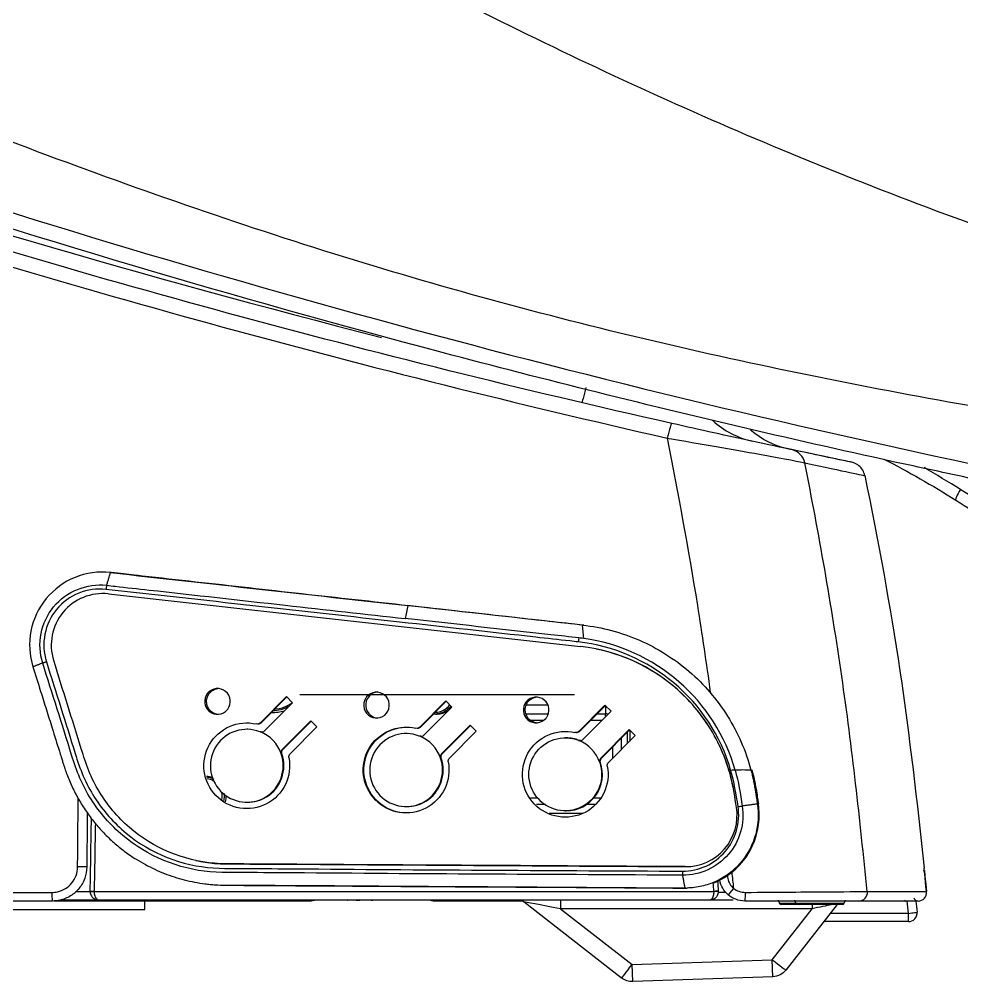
# Model space of a CAD drawing. Header units: millimetres. Extents: x 28 to 2363, y 8 to 1657.
# Drawn here: x 416.2 to 526.1, y 531.8 to 644 of the extents above; entities that cross this region are included whole.
import ezdxf

# ---------------------------------------------------------------- set-up
doc = ezdxf.new("R2010")
doc.units = ezdxf.units.MM
doc.layers.add('1LINE', color=7, linetype='CONTINUOUS')

msp = doc.modelspace()

# ---------------------------------------------------------------- linework, layer by layer
at = {"layer": '1LINE', "linetype": 'Continuous'}
for p, q in [((426.59, 576.98), (481.65, 570.85)), ((481.98, 573.37), (481.88, 573.35)), ((444.31, 561.96), (447.35, 565.01)), ((444.39, 561.96), (447.39, 564.97)), ((444.39, 561.96), (447.39, 564.97)), ((448.06, 564.3), (447.35, 565.01)), ((448.92, 565.27), (480.92, 565.27)), ((462.89, 561.46), (465.93, 564.51)), ((462.97, 561.46), (465.97, 564.47)), ((462.97, 561.46), (465.97, 564.47)), ((466.64, 563.8), (465.93, 564.51)), ((444.79, 561.03), (448.06, 564.3)), ((466.64, 563.8), (463.37, 560.53)), ((475.33, 564.05), (477.81, 564.05)), ((481.44, 560.96), (484.48, 564.01)), ((484.53, 563.96), (481.53, 560.96)), ((481.92, 560.03), (485.19, 563.3)), ((484.48, 564.01), (485.19, 563.3)), ((450.18, 562.18), (446.86, 558.85)), ((446.94, 558.85), (450.22, 562.14)), ((446.94, 558.85), (450.22, 562.14)), ((450.18, 562.18), (450.88, 561.47)), ((464.51, 562.99), (464.73, 562.98)), ((475.27, 563.01), (477.87, 563.01)), ((477.32, 562.24), (475.81, 562.24)), ((484.13, 562.24), (482.82, 562.24)), ((483.59, 563.01), (484.55, 563.01)), ((442.8, 561.21), (442.72, 561.21)), ((444.31, 561.96), (444.39, 561.96)), ((444.39, 561.96), (444.39, 561.96)), ((447.77, 558.35), (450.88, 561.47)), ((462.89, 561.46), (462.97, 561.46)), ((462.97, 561.46), (462.97, 561.46)), ((468.76, 561.68), (465.44, 558.35)), ((465.52, 558.35), (468.8, 561.64)), ((465.52, 558.35), (468.8, 561.64)), ((468.76, 561.68), (469.46, 560.97)), ((487.31, 561.18), (483.99, 557.85)), ((484.08, 557.85), (487.36, 561.14)), ((487.31, 561.18), (488.02, 560.47)), ((487.38, 561.12), (487.37, 559.83)), ((461.38, 560.71), (461.3, 560.71)), ((466.34, 557.85), (469.46, 560.97)), ((479.95, 560.21), (479.86, 560.21)), ((481.44, 560.96), (481.53, 560.96)), ((488.02, 560.47), (484.9, 557.35)), ((486.36, 560.13), (486.36, 558.81)), ((487.09, 560.87), (487.09, 559.55)), ((446.86, 558.85), (446.94, 558.85)), ((446.94, 558.85), (446.94, 558.85)), ((485.35, 559.12), (485.35, 557.8)), ((465.44, 558.35), (465.52, 558.35)), ((465.52, 558.35), (465.52, 558.35)), ((483.99, 557.85), (484.08, 557.85)), ((501.51, 556.45), (501.63, 556.46)), ((475.8, 553.2), (476.66, 553.2)), ((483.19, 553.2), (483.95, 553.2)), ((442.72, 552.7), (442.8, 552.7)), ((461.3, 552.2), (461.38, 552.2)), ((477.57, 552.43), (476.49, 552.43)), ((483.37, 552.43), (482.33, 552.43)), ((499.82, 552.1), (499.82, 552.1)), ((502.32, 552.04), (502.44, 552.04)), ((481.91, 551.4), (477.99, 551.4)), ((479.86, 551.7), (479.95, 551.7)), ((493.85, 545.19), (493.85, 545.19)), ((493.8, 542.69), (493.88, 542.67)), ((420.22, 541.2), (446.34, 541.2)), ((430.81, 540.2), (430.81, 541.2)), ((449.31, 541.2), (446.34, 541.2)), ((456.84, 541.28), (456.84, 541.26)), ((486.42, 532.21), (475.08, 541.07)), ((402.66, 540.2), (430.81, 540.2)), ((508.65, 540.29), (479.31, 540.29)), ((479.31, 540.29), (487.65, 533.77)), ((504, 534.34), (508.65, 540.29)), ((511.55, 540.78), (505.57, 533.13)), ((487.65, 533.77), (504, 534.34)), ((504.06, 532.36), (504, 534.34)), ((487.72, 531.79), (487.65, 533.77)), ((504.06, 532.36), (487.72, 531.79)), ((502.13, 532.29), (502.12, 532.29))]:
    msp.add_line(p, q, dxfattribs=at)
at = {"layer": '1LINE', "linetype": 'Continuous', "extrusion": (0, 0, -1)}
for centre, radius, start, end in [((-758.41, 1779.28), 1212, 281.67107, 282.02617), ((-474.47, 540.28), 1, 89.9996, 128), ((-504, 534.36), 2, 218, 268.005), ((-487.65, 533.79), 2, 268.005, 308)]:
    msp.add_arc(centre, radius, start, end, dxfattribs=at)
at = {"layer": '1LINE', "linetype": 'Continuous'}
msp.add_arc((507.13, 541.03), 0.25, 201.8015, 270.0004, dxfattribs=at)
for centre, major_axis, ratio, start_param, end_param in [((758.41, 1779.1), (0, 1210), 1, 2.820957, 2.89105), ((491.83, 594.91), (-0.44, -1.95), 0.064556, 3.141593, 4.601267), ((505.84, 591.84), (-0.42, -1.96), 0.996949, 1.984307, 3.141593), ((526.2, 589.19), (-0.8, -1.27), 0.145348, 4.823666, 6.295632), ((425.92, 571.02), (-5.97, 0.63), 0.999572, 4.706849, 6.692186), ((464.69, 565.27), (0, -2.08), 0.998109, 0, 0.95043), ((464.92, 565.27), (0, -2.3), 0.998109, 0, 0.577464), ((484.66, 564.05), (0, 2), 0.061466, 1.609704, 2.111895), ((464.92, 565.27), (0, -2.3), 0.998109, 6.197969, 6.283185), ((484.48, 562.24), (0, -1.5), 0.061466, 1.861518, 2.111895), ((484.55, 562.22), (0, 0.793), 0.998109, 5.901826, 6.283185), ((442.72, 556.95), (0, 4.25), 0.998109, 5.913051, 11.327131), ((461.3, 556.45), (0, 4.25), 0.998109, 5.913058, 11.327126), ((442.72, 556.95), (0, 4.25), 0.998109, 5.043946, 5.90097), ((461.3, 556.45), (0, 4.25), 0.998109, 5.043941, 5.900874), ((479.95, 555.95), (0, -4.25), 0.998109, 2.77141, 3.141606), ((479.86, 555.95), (0, 4.25), 0.998109, 5.044021, 5.902135), ((479.95, 555.95), (0, -4.25), 0.998109, 6.283113, 8.185614), ((438.03, 553.39), (0, -2.3), 0.998109, 2.842651, 3.153079), ((437.79, 553.39), (0, -2.08), 0.998109, 2.596722, 2.987163), ((437.79, 553.39), (0, -2.08), 0.998109, 1.372876, 1.795322), ((438.03, 553.39), (0, -2.3), 0.998109, 1.290213, 1.595929), ((493.89, 551.19), (-5.97, 0.63), 0.999572, 1.669983, 3.400264), ((493.89, 551.19), (-5.97, 0.63), 0.999572, 1.669983, 3.400264), ((423.06, 545.16), (1, -0.009), 0.000133, 0, 1.643101), ((420.06, 542.18), (0, -1), 0.073708, 4.711626, 6.283185), ((424.96, 542.29), (-0.5, 0.009), 0.000483, 0, 1.499441), ((424.96, 542.28), (0.5, 0), 0.00071, 1.642137, 3.141593), ((497.19, 542.31), (-0.499, -0.026), 0.002616, 3.141593, 4.747889), ((497.19, 542.28), (-0.5, 0), 0.000781, 3.141593, 4.747977), ((499.51, 542.66), (-0.647, -0.763), 0.026759, 4.734091, 6.283185), ((500.81, 542.18), (0, -1), 0.053326, 0, 1.580944), ((514.09, 542.18), (0, -1), 0.997223, 0, 1.677548), ((520.99, 542.18), (0, -1), 0.999997, 0, 1.677201), ((450.21, 541.68), (0, 0.5), 0.058885, 3.141593, 3.783616), ((479.34, 540.28), (-4.26, 0.79), 0.000598, 4.720217, 6.284334), ((479.31, 540.28), (0, -1), 0.000306, 3.14262, 4.703673), ((505.06, 541.03), (0, 0.25), 1, 2.020669, 3.142169), ((505.06, 541.03), (0, 0.25), 1, 2.020544, 3.142117), ((506.81, 541.03), (0, 0.25), 0.311229, 1.951305, 3.141595), ((507.13, 541.03), (-0.232, -0.093), 0.317311, 0, 1.341254), ((507.13, 541.03), (0, 0.25), 0.103939, 1.951304, 3.141593), ((508.65, 540.28), (0, -1), 0.000306, 4.182528, 4.703673), ((512.16, 541.03), (0, 0.25), 1, 3.141237, 4.24522), ((512.16, 541.03), (0, 0.25), 1, 3.141112, 4.253176), ((519.53, 541.68), (0, 0.5), 0.999996, 2.758015, 3.141593), ((520.99, 542.18), (0, -1), 0.639245, 5.398127, 6.283185), ((508.63, 540.28), (3.02, 0.62), 0.001407, 0.730441, 1.56354), ((519.88, 539.78), (0.994, 0.106), 0.034889, 4.710436, 6.294974), ((519.88, 539.78), (0, -1), 0.99993, 0, 1.677044), ((519.88, 539.78), (0, -1), 0.001745, 0.001756, 1.53589), ((504, 534.36), (1.58, -1.23), 0.00668, 4.717996, 6.283188), ((487.65, 533.79), (-1.23, -1.58), 0.005607, 0, 1.564117)]:
    msp.add_ellipse(centre, major_axis=major_axis, ratio=ratio, start_param=start_param, end_param=end_param, dxfattribs=at)
at = {"layer": '1LINE'}
for points, knots in [([(872.13, 585.43), (866.13, 585.69), (852.35, 586.32), (830.81, 587.37), (807.49, 588.85), (784.25, 591.59), (761.08, 594.98), (733.55, 599.58), (701.61, 605.02), (665.17, 610.94), (629.33, 618.64), (594.08, 627.57), (559.47, 637.78), (525.24, 649.31), (491.46, 662.13), (458.16, 676.21), (426.32, 691.07), (405.78, 701.59), (396.05, 706.78)], [0, 0, 0, 0, 0.036385, 0.083486, 0.130631, 0.177839, 0.225103, 0.272413, 0.346831, 0.421327, 0.495924, 0.568671, 0.641492, 0.714374, 0.787302, 0.860262, 0.933234, 1, 1, 1, 1]), ([(396.64, 688.02), (398.57, 686.76), (402.92, 683.9), (412.24, 677.89), (429.64, 666.98), (455.23, 652.2), (487.31, 636.14), (520.83, 622.04), (555.97, 610.18), (592.27, 600.64), (623.39, 595.01), (648.28, 592.09), (666.87, 590.47), (685.4, 589.4), (703.8, 588.87), (721.88, 588.13), (745.69, 587.07), (774.08, 585.82), (800.34, 585.22), (817.02, 585.23), (826.13, 585.38), (834.97, 585.52), (845.13, 585.6), (855.34, 585.61), (862.09, 585.57), (866.47, 585.52), (869.53, 585.47), (871.26, 585.44), (872.09, 585.42), (872.17, 585.42)], [0, 0, 0, 0, 0.013025, 0.029337, 0.06247, 0.128322, 0.192927, 0.257386, 0.322453, 0.388052, 0.45328, 0.485694, 0.518103, 0.550662, 0.58345, 0.616382, 0.648722, 0.715281, 0.77949, 0.812124, 0.828431, 0.844811, 0.877609, 0.91008, 0.942717, 0.959253, 0.975707, 0.99761, 1, 1, 1, 1]), ([(874.46, 585.37), (864.56, 585.81), (854.65, 586.28), (834.85, 587.29), (824.94, 587.74), (795.33, 590.09), (775.73, 592.86), (736.6, 599.17), (717.1, 602.72), (677.93, 609), (658.48, 612.63), (600.66, 625.51), (562.75, 636.52), (515.6, 653.46), (505.75, 657.18), (495.96, 661.07)], [0, 0, 0, 0, 0.076563, 0.076563, 0.153125, 0.153125, 0.30625, 0.30625, 0.459375, 0.459375, 0.6125, 0.6125, 0.91875, 0.91875, 1, 1, 1, 1]), ([(876.37, 583.58), (876.3, 583.51), (876.16, 583.36), (875.04, 583.17), (873.09, 582.97), (869.68, 582.74), (864.03, 582.45), (855.32, 582.08), (845.28, 581.66), (835.36, 581.23), (825.57, 580.73), (808.53, 580.11), (787.54, 579.98), (765.95, 580.24), (748.67, 580.58), (731.52, 580.97), (716.96, 581.28), (705.75, 581.47), (696.95, 581.56), (687.8, 581.69), (669.47, 582.22), (650.66, 583.39), (632.09, 585.28), (619.66, 586.53), (604.04, 588.16), (585.28, 590.3), (565.88, 592.8), (547.19, 595.53), (522.29, 599.6), (491.81, 605.62), (461.05, 613.87), (436.63, 621.85), (418.24, 628.49), (403.03, 634.35), (391.58, 638.98), (386.24, 641.22), (383.86, 642.22)], [0, 0, 0, 0, 0.018946, 0.036614, 0.053001, 0.078065, 0.106249, 0.136388, 0.176904, 0.194704, 0.212376, 0.247738, 0.30991, 0.340983, 0.371843, 0.405858, 0.433404, 0.448643, 0.464291, 0.478876, 0.49559, 0.55773, 0.57326, 0.588809, 0.62002, 0.651428, 0.682817, 0.717371, 0.745505, 0.808517, 0.872207, 0.904588, 0.937476, 0.970643, 0.986922, 1, 1, 1, 1]), ([(394.02, 628.27), (417.19, 620.61), (440.65, 613.59), (488.19, 600.86), (512.23, 595.18), (548.54, 587.75), (560.67, 585.44), (585, 581.22), (597.19, 579.31), (621.62, 575.86), (633.86, 574.3), (658.39, 571.56), (670.62, 570.38), (706.94, 567.4), (730.65, 566.19), (764.06, 565.36), (774.87, 565.24), (795.76, 565.27), (805.67, 565.42), (819.64, 565.79), (824.15, 565.93), (832.87, 566.26), (837.08, 566.44), (849.05, 567.01), (855.92, 567.42), (866.87, 568.13), (871.03, 568.43), (876.54, 568.85), (877.93, 568.96), (877.92, 568.96)], [0, 0, 0, 0, 0.125, 0.125, 0.25, 0.25, 0.3125, 0.3125, 0.375, 0.375, 0.4375, 0.4375, 0.5, 0.5, 0.625, 0.625, 0.6875, 0.6875, 0.75, 0.75, 0.78125, 0.78125, 0.8125, 0.8125, 0.875, 0.875, 0.9375, 0.9375, 1, 1, 1, 1])]:
    msp.add_open_spline(points, degree=3, knots=knots, dxfattribs=at)
at = {"layer": '1LINE', "linetype": 'Continuous'}
for points, knots in [([(538.92, 588.02), (537.37, 588.34), (535.83, 588.65), (532.74, 589.28), (531.2, 589.6), (526.57, 590.57), (523.49, 591.23), (514.26, 593.23), (508.13, 594.61), (489.77, 598.89), (477.6, 601.92), (441.28, 611.54), (417.34, 618.66), (393.67, 626.45)], [0, 0, 0, 0, 0.03125, 0.03125, 0.0625, 0.0625, 0.125, 0.125, 0.25, 0.25, 0.5, 0.5, 1, 1, 1, 1]), ([(482.24, 601.04), (482.14, 600.61), (482.02, 600.12), (481.84, 599.44), (481.79, 599.27), (481.79, 599.27)], [0, 0, 0, 0, 0.5, 0.5, 1, 1, 1, 1]), ([(497, 597.24), (497.02, 597.23), (497.03, 597.21), (498.35, 596), (499.97, 595.15), (501.7, 594.78)], [0, 0, 0, 0, 0.012041, 0.012041, 1, 1, 1, 1]), ([(506.26, 593.8), (505.99, 593.86), (504.24, 594.23), (498.95, 595.37), (495.6, 596.11), (492.27, 596.86)], [0, 0, 0, 0, 0.5, 0.5, 1, 1, 1, 1]), ([(491.75, 595.15), (492.98, 588.68), (494.22, 582.19), (495.8, 572.28), (496.3, 568.9), (496.77, 565.51)], [0, 0, 0, 0, 0.660129, 0.660129, 1, 1, 1, 1]), ([(491.75, 595.15), (495.61, 594.48), (499.47, 593.81), (505.51, 592.73), (507.48, 592.35), (507.79, 592.25)], [0, 0, 0, 0, 0.5, 0.5, 1, 1, 1, 1]), ([(515.08, 542.29), (514.63, 546.48), (514.2, 550.68), (513.24, 559.05), (512.7, 563.23), (510.89, 575.74), (509.43, 584.03), (507.79, 592.25)], [0, 0, 0, 0, 0.25, 0.25, 0.5, 0.5, 1, 1, 1, 1]), ([(514.79, 590.78), (514.74, 591), (514.66, 591.22), (514.43, 591.6), (514.28, 591.77), (513.93, 592.06), (513.73, 592.18), (513.43, 592.29), (513.33, 592.32), (513.23, 592.34)], [0, 0, 0, 0, 0.290266, 0.290266, 0.580532, 0.580532, 0.870799, 0.870799, 1, 1, 1, 1]), ([(514.79, 590.78), (516.35, 583.23), (517.73, 575.63), (520.02, 560.37), (520.88, 552.7), (521.7, 545.03)], [0, 0, 0, 0, 0.5, 0.5, 1, 1, 1, 1]), ([(514.79, 590.78), (516.35, 583.23), (517.73, 575.63), (520.02, 560.37), (520.88, 552.7), (521.7, 545.03)], [0, 0, 0, 0, 0.5, 0.5, 1, 1, 1, 1]), ([(426.83, 579.47), (425.42, 579.63), (423.99, 579.43), (421.4, 578.38), (420.23, 577.52), (418.43, 575.34), (417.81, 574.03), (417.28, 571.28), (417.35, 569.84), (417.78, 568.48)], [0, 0, 0, 0, 0.25, 0.25, 0.5, 0.5, 0.75, 0.75, 1, 1, 1, 1]), ([(426.83, 579.47), (426.84, 579.48), (426.87, 579.49), (426.9, 579.49), (426.93, 579.5)], [0, 0, 0, 0, 0.250117, 1, 1, 1, 1]), ([(426.93, 579.5), (427.16, 579.48), (427.39, 579.45), (427.86, 579.4), (428.09, 579.37), (428.75, 579.3), (429.17, 579.25), (429.6, 579.2)], [0, 0, 0, 0, 0.260148, 0.260148, 0.5203, 0.5203, 1, 1, 1, 1]), ([(429.6, 579.2), (429.91, 579.17), (430.22, 579.13), (434.66, 578.64), (438.8, 578.18), (447.08, 577.25), (451.22, 576.79), (457.43, 576.1), (459.5, 575.87), (461.57, 575.64)], [0, 0, 0, 0, 0.028845, 0.028845, 0.417307, 0.417307, 0.80577, 0.80577, 1, 1, 1, 1]), ([(418.92, 568.93), (418.21, 571.13), (418.71, 573.68), (421.68, 577.28), (424.09, 578.26), (426.38, 577.99)], [0, 0, 0, 0, 0.5, 0.5, 1, 1, 1, 1]), ([(426.38, 577.99), (426.38, 577.98), (426.37, 577.97), (426.36, 577.93), (426.36, 577.9), (426.34, 577.82), (426.34, 577.77), (426.32, 577.67), (426.31, 577.62), (426.31, 577.55), (426.3, 577.53), (426.3, 577.51)], [0, 0, 0, 0, 0.118926, 0.118926, 0.386325, 0.386325, 0.653725, 0.653725, 0.921126, 0.921126, 1, 1, 1, 1]), ([(426.38, 577.99), (426.71, 577.95), (427.04, 577.91), (428.69, 577.73), (430.01, 577.58), (436.63, 576.85), (441.92, 576.26), (451.87, 575.15), (456.54, 574.63), (461.2, 574.11)], [0, 0, 0, 0, 0.028487, 0.028487, 0.142435, 0.142435, 0.598226, 0.598226, 1, 1, 1, 1]), ([(426.3, 577.51), (424.14, 577.77), (421.93, 576.86), (419.16, 573.51), (418.68, 571.15), (419.35, 569.08)], [0, 0, 0, 0, 0.5, 0.5, 1, 1, 1, 1]), ([(481.37, 571.38), (481.04, 571.42), (480.71, 571.46), (479.06, 571.64), (477.73, 571.79), (471.12, 572.53), (465.83, 573.11), (449.13, 574.97), (437.71, 576.24), (426.3, 577.51)], [0, 0, 0, 0, 0.018013, 0.018013, 0.090066, 0.090066, 0.378275, 0.378275, 1, 1, 1, 1]), ([(481.88, 573.35), (475.08, 574.1), (468.29, 574.86), (461.49, 575.62), (461.49, 575.62), (461.49, 575.62)], [0, 0, 0, 0, 0.999986, 0.999986, 1, 1, 1, 1]), ([(461.57, 575.64), (463.65, 575.41), (465.72, 575.18), (469.86, 574.72), (471.93, 574.49), (476.66, 573.96), (479.32, 573.67), (481.98, 573.37)], [0, 0, 0, 0, 0.304632, 0.304632, 0.609264, 0.609264, 1, 1, 1, 1]), ([(481.88, 573.35), (484.14, 573.1), (486.41, 572.49), (490.61, 570.67), (492.57, 569.43), (495.18, 567.19), (495.99, 566.38), (497.47, 564.65), (498.16, 563.72), (499.38, 561.76), (499.92, 560.75), (500.83, 558.66), (501.21, 557.57), (501.51, 556.45)], [0, 0, 0, 0, 0.25, 0.25, 0.5, 0.5, 0.625, 0.625, 0.75, 0.75, 0.875, 0.875, 1, 1, 1, 1]), ([(481.45, 571.86), (481.44, 571.84), (481.43, 571.81), (481.42, 571.74), (481.41, 571.69), (481.4, 571.6), (481.39, 571.55), (481.38, 571.46), (481.38, 571.42), (481.37, 571.38)], [0, 0, 0, 0, 0.293377, 0.293377, 0.560343, 0.560343, 0.827309, 0.827309, 1, 1, 1, 1]), ([(499.14, 556.45), (498, 560.42), (495.67, 563.97), (489.35, 569.25), (485.48, 570.93), (481.37, 571.38)], [0, 0, 0, 0, 0.5, 0.5, 1, 1, 1, 1]), ([(499.66, 556.45), (498.55, 560.39), (496.25, 564.03), (489.96, 569.47), (486.08, 571.23), (482.01, 571.79)], [0, 0, 0, 0, 0.5, 0.5, 1, 1, 1, 1]), ([(499.82, 552.1), (499.64, 553.27), (499.47, 554.44), (498.89, 556.71), (498.51, 557.82), (497.05, 561.07), (495.73, 563.02), (490.82, 568.14), (486.38, 570.33), (481.65, 570.85)], [0, 0, 0, 0, 0.125, 0.125, 0.25, 0.25, 0.5, 0.5, 1, 1, 1, 1]), ([(499.82, 552.1), (499.64, 553.26), (499.47, 554.43), (498.9, 556.69), (498.51, 557.8), (497.06, 561.04), (495.71, 563.05), (491.24, 567.69), (487.48, 569.74), (483.47, 570.56)], [0, 0, 0, 0, 0.13375, 0.13375, 0.267499, 0.267499, 0.534999, 0.534999, 1, 1, 1, 1]), ([(418.92, 568.93), (418.92, 568.93), (418.93, 568.94), (418.96, 568.95), (418.99, 568.96), (419.06, 568.98), (419.1, 569), (419.19, 569.03), (419.25, 569.04), (419.31, 569.07), (419.33, 569.07), (419.35, 569.08)], [0, 0, 0, 0, 0.113613, 0.113613, 0.382289, 0.382289, 0.650966, 0.650966, 0.919644, 0.919644, 1, 1, 1, 1]), ([(493.55, 544.19), (478.86, 544.28), (464.16, 544.32), (447.63, 544.48), (445.8, 544.47), (442.12, 544.52), (440.28, 544.44), (434.79, 544.89), (431.12, 546.41), (426.82, 550.04), (425.57, 551.47), (423.56, 554.61), (422.83, 556.38), (421.2, 561.78), (420.04, 565.35), (418.92, 568.93)], [0, 0, 0, 0, 0.5, 0.5, 0.5625, 0.5625, 0.625, 0.625, 0.75, 0.75, 0.8125, 0.8125, 0.875, 0.875, 1, 1, 1, 1]), ([(419.35, 569.08), (420.46, 565.51), (421.62, 561.96), (423.24, 556.59), (423.96, 554.83), (425.96, 551.71), (427.21, 550.29), (431.51, 546.72), (435.17, 545.29), (440.63, 544.92), (442.46, 544.99), (446.11, 544.95), (447.93, 544.95), (464.35, 544.8), (478.94, 544.75), (493.53, 544.66)], [0, 0, 0, 0, 0.125, 0.125, 0.1875, 0.1875, 0.25, 0.25, 0.375, 0.375, 0.4375, 0.4375, 0.5, 0.5, 1, 1, 1, 1]), ([(493.85, 545.19), (479.21, 545.28), (462.74, 545.38), (445.35, 545.48), (442.61, 545.5), (440.78, 545.51), (439.86, 545.5), (435.33, 545.89), (431.8, 547.35), (427.64, 550.96), (426.46, 552.36), (425.04, 554.73), (424.63, 555.54), (423.95, 557.2), (423.69, 558.07), (422.35, 562.36), (421.27, 565.79), (420.2, 569.23)], [0, 0, 0, 0, 0.5, 0.5625, 0.59375, 0.59375, 0.625, 0.625, 0.75, 0.75, 0.8125, 0.8125, 0.84375, 0.84375, 0.875, 0.875, 1, 1, 1, 1]), ([(417.78, 568.48), (418.08, 567.53), (418.6, 565.86), (419.35, 563.48), (420.08, 561.15), (420.65, 559.32), (421.05, 558.05), (421.19, 557.61), (421.29, 557.27), (421.39, 556.97), (421.53, 556.53), (421.83, 555.69), (422.34, 554.47), (422.96, 553.27), (423.52, 552.34), (424.13, 551.42), (424.94, 550.33), (426.02, 549.11), (427.2, 547.98), (428.46, 546.95), (430.04, 545.88), (431.96, 544.84), (434.25, 543.94), (436.22, 543.44), (437.64, 543.21), (438.44, 543.12), (439.25, 543.05), (440.25, 543.02), (441.46, 543.02), (442.67, 543.01), (443.68, 543), (444.48, 543), (445.28, 542.99), (446.29, 542.99), (447.5, 542.98), (448.78, 542.97), (450.12, 542.96), (452, 542.95), (454.34, 542.94), (457.16, 542.92), (462.8, 542.88), (475.01, 542.81), (486.29, 542.74), (493.8, 542.69)], [0, 0, 0, 0, 0.033012, 0.057771, 0.082531, 0.113479, 0.12122, 0.126382, 0.128962, 0.132836, 0.13671, 0.144421, 0.162323, 0.180227, 0.189212, 0.198241, 0.216336, 0.234264, 0.252129, 0.270051, 0.288145, 0.315142, 0.342053, 0.369165, 0.382606, 0.389294, 0.395968, 0.409293, 0.422621, 0.435949, 0.449275, 0.455938, 0.462601, 0.475925, 0.489249, 0.502573, 0.518118, 0.533663, 0.564752, 0.595841, 0.62693, 0.751287, 1, 1, 1, 1]), ([(440.55, 563.63), (440.52, 563.59), (440.49, 563.54), (440.21, 563.2), (439.83, 563), (439.06, 562.92), (438.65, 563.04), (438.04, 563.54), (437.85, 563.91), (437.77, 564.69), (437.89, 565.1), (438.39, 565.71), (438.76, 565.91), (439.54, 565.98), (439.94, 565.86), (440.55, 565.37), (440.74, 564.99), (440.82, 564.26), (440.73, 563.92), (440.55, 563.63)], [0, 0, 0, 0, 0.01741, 0.01741, 0.14241, 0.14241, 0.26741, 0.26741, 0.39241, 0.39241, 0.51741, 0.51741, 0.64241, 0.64241, 0.76741, 0.76741, 0.89241, 0.89241, 1, 1, 1, 1]), ([(439.34, 562.93), (439.34, 562.93), (439.34, 562.93), (439.33, 562.93), (439.32, 562.94), (439.14, 562.96), (438.98, 563.02), (438.68, 563.18), (438.54, 563.29), (438.31, 563.55), (438.21, 563.7), (438.08, 564.02), (438.04, 564.19), (438.02, 564.53), (438.04, 564.71), (438.13, 565.04), (438.21, 565.2), (438.41, 565.48), (438.53, 565.61), (438.82, 565.81), (438.99, 565.89), (439.23, 565.95), (439.29, 565.97), (439.35, 565.97)], [0, 0, 0, 0, 0.001162, 0.001162, 0.006848, 0.006848, 0.123136, 0.123136, 0.242286, 0.242286, 0.360437, 0.360437, 0.477586, 0.477586, 0.597699, 0.597699, 0.713543, 0.713543, 0.8334, 0.8334, 0.958161, 0.958161, 1, 1, 1, 1]), ([(456.51, 564.7), (456.56, 564.8), (456.62, 564.89), (456.94, 565.28), (457.31, 565.48), (458.09, 565.56), (458.49, 565.43), (459.1, 564.94), (459.29, 564.57), (459.37, 563.78), (459.25, 563.38), (458.76, 562.77), (458.38, 562.57), (457.6, 562.49), (457.2, 562.62), (456.59, 563.11), (456.39, 563.49), (456.33, 564.16), (456.38, 564.45), (456.51, 564.7)], [0, 0, 0, 0, 0.034718, 0.034718, 0.159718, 0.159718, 0.284718, 0.284718, 0.409718, 0.409718, 0.534718, 0.534718, 0.659718, 0.659718, 0.784718, 0.784718, 0.909718, 0.909718, 1, 1, 1, 1]), ([(457.43, 565.4), (457.24, 565.3), (457.07, 565.17), (456.68, 564.69), (456.55, 564.27), (456.63, 563.47), (456.83, 563.09), (457.37, 562.66), (457.63, 562.54), (457.91, 562.5)], [0, 0, 0, 0, 0.16441, 0.16441, 0.474571, 0.474571, 0.784733, 0.784733, 1, 1, 1, 1]), ([(477.71, 562.63), (477.68, 562.59), (477.65, 562.54), (477.37, 562.2), (476.99, 562), (476.22, 561.92), (475.81, 562.04), (475.2, 562.54), (475.01, 562.91), (474.93, 563.69), (475.05, 564.1), (475.55, 564.71), (475.92, 564.91), (476.7, 564.98), (477.1, 564.86), (477.71, 564.37), (477.9, 563.99), (477.98, 563.26), (477.89, 562.92), (477.71, 562.63)], [0, 0, 0, 0, 0.01741, 0.01741, 0.14241, 0.14241, 0.26741, 0.26741, 0.39241, 0.39241, 0.51741, 0.51741, 0.64241, 0.64241, 0.76741, 0.76741, 0.89241, 0.89241, 1, 1, 1, 1]), ([(476.5, 561.93), (476.49, 561.93), (476.47, 561.94), (476.29, 561.97), (476.13, 562.03), (475.83, 562.19), (475.69, 562.3), (475.46, 562.56), (475.37, 562.71), (475.24, 563.03), (475.2, 563.2), (475.18, 563.54), (475.2, 563.72), (475.3, 564.05), (475.37, 564.21), (475.57, 564.49), (475.7, 564.61), (475.9, 564.75), (475.97, 564.79), (476.03, 564.82)], [0, 0, 0, 0, 0.010763, 0.010763, 0.142027, 0.142027, 0.276688, 0.276688, 0.409952, 0.409952, 0.542415, 0.542415, 0.678024, 0.678024, 0.808855, 0.808855, 0.944267, 0.944267, 1, 1, 1, 1]), ([(476.03, 564.82), (476.12, 564.87), (476.21, 564.9), (476.37, 564.95), (476.44, 564.96), (476.51, 564.97)], [0, 0, 0, 0, 0.575002, 0.575002, 1, 1, 1, 1]), ([(446, 563.56), (446.05, 563.57), (446.11, 563.57), (446.61, 563.64), (447.06, 563.77), (447.66, 564.08), (447.84, 564.19), (448.02, 564.32)], [0, 0, 0, 0, 0.07443, 0.07443, 0.698049, 0.698049, 1, 1, 1, 1]), ([(466.54, 563.91), (466.46, 563.81), (466.38, 563.72), (466.1, 563.45), (465.89, 563.3), (465.42, 563.09), (465.17, 563.02), (464.78, 562.98), (464.65, 562.98), (464.51, 562.99)], [0, 0, 0, 0, 0.162975, 0.162975, 0.494037, 0.494037, 0.825099, 0.825099, 1, 1, 1, 1]), ([(447.63, 557.9), (447.83, 556.85), (447.69, 555.74), (446.75, 553.81), (445.97, 553.01), (444.08, 552.02), (442.97, 551.85), (440.87, 552.19), (439.86, 552.71), (438.39, 554.24), (437.89, 555.27), (437.62, 557.37), (437.84, 558.49), (438.89, 560.34), (439.73, 561.1), (441.68, 561.96), (442.8, 562.07), (443.84, 561.82)], [0, 0, 0, 0, 0.125, 0.125, 0.25, 0.25, 0.375, 0.375, 0.5, 0.5, 0.625, 0.625, 0.75, 0.75, 0.875, 0.875, 1, 1, 1, 1]), ([(444.1, 561.82), (444.15, 561.82), (444.2, 561.84), (444.3, 561.88), (444.35, 561.92), (444.39, 561.96)], [0, 0, 0, 0, 0.466042, 0.466042, 1, 1, 1, 1]), ([(466.21, 557.4), (466.41, 556.35), (466.27, 555.24), (465.33, 553.31), (464.55, 552.51), (462.66, 551.52), (461.55, 551.35), (459.45, 551.69), (458.44, 552.21), (456.97, 553.74), (456.47, 554.77), (456.2, 556.87), (456.42, 557.99), (457.47, 559.84), (458.31, 560.6), (460.26, 561.46), (461.38, 561.57), (462.42, 561.32)], [0, 0, 0, 0, 0.125, 0.125, 0.25, 0.25, 0.375, 0.375, 0.5, 0.5, 0.625, 0.625, 0.75, 0.75, 0.875, 0.875, 1, 1, 1, 1]), ([(461.74, 551.47), (461.35, 551.44), (460.96, 551.45), (459.53, 551.69), (458.52, 552.21), (457.05, 553.74), (456.55, 554.77), (456.28, 556.87), (456.5, 557.99), (457.55, 559.84), (458.39, 560.6), (460.2, 561.4), (461.14, 561.53), (462.05, 561.41)], [0, 0, 0, 0, 0.069931, 0.069931, 0.26142, 0.26142, 0.452909, 0.452909, 0.644397, 0.644397, 0.835886, 0.835886, 1, 1, 1, 1]), ([(462.68, 561.32), (462.73, 561.32), (462.78, 561.34), (462.88, 561.38), (462.93, 561.42), (462.97, 561.46)], [0, 0, 0, 0, 0.466042, 0.466042, 1, 1, 1, 1]), ([(484.76, 556.9), (484.96, 555.85), (484.82, 554.74), (483.89, 552.81), (483.11, 552.01), (481.21, 551.02), (480.1, 550.85), (478, 551.19), (477, 551.71), (475.52, 553.24), (475.03, 554.27), (474.76, 556.37), (474.98, 557.49), (476.03, 559.34), (476.87, 560.1), (478.81, 560.96), (479.93, 561.07), (480.98, 560.82)], [0, 0, 0, 0, 0.125, 0.125, 0.25, 0.25, 0.375, 0.375, 0.5, 0.5, 0.625, 0.625, 0.75, 0.75, 0.875, 0.875, 1, 1, 1, 1]), ([(463.06, 560.38), (463.03, 560.38), (463.01, 560.39), (462.96, 560.4), (462.94, 560.41), (462.92, 560.41)], [0, 0, 0, 0, 0.546428, 0.546428, 1, 1, 1, 1]), ([(483.87, 557.34), (484.18, 556.43), (484.17, 555.42), (483.53, 553.61), (482.89, 552.82), (481.25, 551.82), (480.26, 551.61), (478.36, 551.85), (477.46, 552.31), (476.13, 553.69), (475.71, 554.62), (475.54, 556.53), (475.79, 557.51), (476.85, 559.11), (477.66, 559.72), (479.49, 560.3), (480.5, 560.26), (481.39, 559.92)], [0, 0, 0, 0, 0.125, 0.125, 0.25, 0.25, 0.375, 0.375, 0.5, 0.5, 0.625, 0.625, 0.75, 0.75, 0.875, 0.875, 1, 1, 1, 1]), ([(446.82, 558.34), (446.82, 558.34), (446.82, 558.34), (446.81, 558.35), (446.81, 558.37), (446.79, 558.44), (446.79, 558.5), (446.8, 558.61), (446.82, 558.67), (446.86, 558.77), (446.9, 558.81), (446.94, 558.85)], [0, 0, 0, 0, 0.000106, 0.000106, 0.085731, 0.085731, 0.396735, 0.396735, 0.700598, 0.700598, 1, 1, 1, 1]), ([(442.8, 552.7), (443.58, 552.7), (444.35, 552.91), (445.84, 553.83), (446.47, 554.6), (447.12, 556.42), (447.13, 557.42), (446.82, 558.34)], [0, 0, 0, 0, 0.288708, 0.288708, 0.644354, 0.644354, 1, 1, 1, 1]), ([(461.38, 552.2), (462.16, 552.2), (462.93, 552.41), (464.42, 553.33), (465.05, 554.1), (465.7, 555.92), (465.71, 556.92), (465.4, 557.84)], [0, 0, 0, 0, 0.288708, 0.288708, 0.644354, 0.644354, 1, 1, 1, 1]), ([(465.4, 557.84), (465.4, 557.84), (465.4, 557.84), (465.38, 557.89), (465.37, 557.95), (465.37, 558.06), (465.38, 558.11), (465.42, 558.22), (465.45, 558.27), (465.49, 558.33), (465.5, 558.34), (465.52, 558.35)], [0, 0, 0, 0, 0.000108, 0.000108, 0.298306, 0.298306, 0.601296, 0.601296, 0.912384, 0.912384, 1, 1, 1, 1]), ([(438.01, 555.66), (438.21, 555.64), (438.4, 555.6), (438.68, 555.5), (438.78, 555.45), (438.87, 555.4)], [0, 0, 0, 0, 0.648673, 0.648673, 1, 1, 1, 1]), ([(501.51, 556.45), (501.54, 556.33), (501.58, 556.18), (501.66, 555.86), (501.68, 555.75), (501.72, 555.59), (501.73, 555.54), (501.76, 555.42), (501.78, 555.33), (501.81, 555.16), (501.83, 555.09), (501.87, 554.88), (501.89, 554.76), (501.92, 554.59), (501.93, 554.55), (501.95, 554.43), (501.97, 554.33), (501.99, 554.21), (501.99, 554.17), (502.01, 554.08), (502.02, 554.02), (502.03, 553.96), (502.03, 553.95), (502.04, 553.86), (502.05, 553.8), (502.08, 553.62), (502.09, 553.56), (502.11, 553.42), (502.13, 553.33), (502.15, 553.17), (502.16, 553.1), (502.21, 552.78), (502.25, 552.54), (502.26, 552.49)], [0, 0, 0, 0, 0.125, 0.125, 0.1875, 0.1875, 0.25, 0.25, 0.3125, 0.3125, 0.375, 0.375, 0.4375, 0.4375, 0.5, 0.5, 0.5625, 0.5625, 0.59375, 0.59375, 0.625, 0.625, 0.65625, 0.65625, 0.6875, 0.6875, 0.75, 0.75, 0.8125, 0.8125, 0.875, 0.875, 1, 1, 1, 1]), ([(501.63, 556.46), (501.72, 556.09), (501.81, 555.72), (501.97, 554.98), (502.04, 554.61), (502.21, 553.65), (502.29, 553.07), (502.38, 552.49)], [0, 0, 0, 0, 0.282283, 0.282283, 0.564532, 0.564532, 1, 1, 1, 1]), ([(440.05, 553.77), (440.09, 553.55), (440.09, 553.32), (440.05, 553.02), (440.04, 552.94), (440.02, 552.87)], [0, 0, 0, 0, 0.741382, 0.741382, 1, 1, 1, 1]), ([(493.53, 544.66), (495.43, 544.65), (497.28, 545.52), (499.72, 548.36), (500.3, 550.32), (500, 552.2)], [0, 0, 0, 0, 0.5, 0.5, 1, 1, 1, 1]), ([(500.49, 552.26), (500.81, 550.25), (500.19, 548.15), (497.57, 545.11), (495.59, 544.17), (493.55, 544.19)], [0, 0, 0, 0, 0.5, 0.5, 1, 1, 1, 1]), ([(502.32, 552.04), (502.43, 550.87), (502.3, 549.69), (501.58, 547.46), (500.99, 546.42), (499.45, 544.68), (498.48, 543.97), (496.9, 543.23), (496.33, 543.04), (495.2, 542.78), (494.61, 542.72), (494.03, 542.69)], [0, 0, 0, 0, 0.25, 0.25, 0.5, 0.5, 0.75, 0.75, 0.875, 0.875, 1, 1, 1, 1]), ([(497.56, 543.47), (499.15, 544.2), (500.5, 545.45), (502.23, 548.51), (502.61, 550.28), (502.44, 552.04)], [0, 0, 0, 0, 0.5, 0.5, 1, 1, 1, 1]), ([(500, 552.2), (500.11, 552.21), (500.32, 552.24), (500.43, 552.25), (500.49, 552.26)], [0, 0, 0, 0, 0.500107, 1, 1, 1, 1]), ([(502.26, 552.49), (502.26, 552.45), (502.27, 552.42), (502.28, 552.34), (502.28, 552.3), (502.3, 552.19), (502.31, 552.12), (502.32, 552.04)], [0, 0, 0, 0, 0.251043, 0.251043, 0.502086, 0.502086, 1, 1, 1, 1]), ([(502.38, 552.49), (502.35, 552.49), (502.33, 552.49), (502.29, 552.49), (502.27, 552.49), (502.26, 552.49)], [0, 0, 0, 0, 0.595941, 0.595941, 1, 1, 1, 1]), ([(502.44, 552.04), (502.43, 552.08), (502.43, 552.12), (502.42, 552.19), (502.41, 552.23), (502.4, 552.34), (502.39, 552.42), (502.38, 552.49)], [0, 0, 0, 0, 0.250299, 0.250299, 0.500598, 0.500598, 1, 1, 1, 1]), ([(436.76, 545.91), (437.48, 545.75), (438.22, 545.64), (439.86, 545.5), (440.77, 545.51), (442.61, 545.5), (445.35, 545.49), (462.74, 545.38), (479.21, 545.28), (493.85, 545.19)], [0, 0, 0, 0, 0.039095, 0.039095, 0.08714, 0.08714, 0.135185, 0.231276, 1, 1, 1, 1]), ([(419.99, 542.19), (420.2, 542.19), (420.42, 542.21), (420.96, 542.33), (421.28, 542.46), (421.85, 542.81), (422.11, 543.03), (422.53, 543.55), (422.7, 543.85), (422.92, 544.49), (422.99, 544.82), (422.99, 545.16)], [0, 0, 0, 0, 0.137305, 0.137305, 0.35355, 0.35355, 0.569222, 0.569222, 0.784614, 0.784614, 1, 1, 1, 1]), ([(424.06, 545.15), (424.06, 544.7), (423.98, 544.25), (423.67, 543.41), (423.45, 543.01), (422.88, 542.32), (422.54, 542.01), (421.78, 541.54), (421.35, 541.37), (420.64, 541.22), (420.35, 541.18), (420.06, 541.18)], [0, 0, 0, 0, 0.21555, 0.21555, 0.431035, 0.431035, 0.646688, 0.646688, 0.862808, 0.862808, 1, 1, 1, 1]), ([(493.53, 544.66), (493.52, 544.56), (493.5, 544.34), (493.52, 544.24), (493.52, 544.19)], [0, 0, 0, 0, 0.50097, 1, 1, 1, 1]), ([(521.67, 544.66), (521.67, 544.68), (521.68, 544.7), (521.68, 544.72), (521.68, 544.73), (521.69, 544.74)], [0, 0, 0, 0, 0.743474, 0.743474, 1, 1, 1, 1]), ([(497.09, 543.28), (497.13, 543.29), (497.17, 543.31), (497.27, 543.35), (497.32, 543.37), (497.41, 543.41), (497.45, 543.42), (497.52, 543.45), (497.54, 543.46), (497.56, 543.47)], [0, 0, 0, 0, 0.219946, 0.219946, 0.488143, 0.488143, 0.743652, 0.743652, 1, 1, 1, 1]), ([(498.87, 541.9), (498.61, 542.11), (498.39, 542.38), (498.05, 542.96), (497.93, 543.28), (497.86, 543.62), (497.86, 543.63), (497.86, 543.64)], [0, 0, 0, 0, 0.492295, 0.492295, 0.984649, 0.984649, 1, 1, 1, 1]), ([(498.77, 544.1), (498.78, 544), (498.79, 543.9), (498.85, 543.58), (498.93, 543.37), (499.16, 542.98), (499.31, 542.8), (499.48, 542.66)], [0, 0, 0, 0, 0.179833, 0.179833, 0.589894, 0.589894, 1, 1, 1, 1]), ([(399.75, 542.19), (400.42, 542.19), (401.08, 542.19), (404.4, 542.19), (407.06, 542.19), (413.14, 542.19), (416.56, 542.19), (419.99, 542.19)], [0, 0, 0, 0, 0.098525, 0.098525, 0.492626, 0.492626, 1, 1, 1, 1]), ([(424.46, 542.28), (424.46, 542.19), (424.47, 542.1), (424.52, 541.94), (424.55, 541.86), (424.65, 541.69), (424.72, 541.6), (424.89, 541.45), (425.01, 541.38), (425.18, 541.32), (425.23, 541.31), (425.31, 541.29), (425.34, 541.29), (425.38, 541.29), (425.39, 541.29), (425.41, 541.29), (425.42, 541.28), (425.43, 541.28), (425.44, 541.28), (425.44, 541.28), (425.45, 541.28), (425.45, 541.28), (425.45, 541.28), (425.46, 541.28)], [0, 0, 0, 0, 0.163767, 0.163767, 0.320335, 0.320335, 0.523699, 0.523699, 0.784275, 0.784275, 0.886054, 0.886054, 0.93829, 0.93829, 0.96635, 0.96635, 0.981609, 0.981609, 0.989936, 0.989936, 0.996116, 0.996116, 1, 1, 1, 1]), ([(424.92, 542.28), (426.61, 542.28), (428.3, 542.28), (439.61, 542.28), (449.24, 542.28), (465.3, 542.28), (471.73, 542.28), (484.49, 542.28), (490.83, 542.28), (497.18, 542.28)], [0, 0, 0, 0, 0.070171, 0.070171, 0.470233, 0.470233, 0.73693, 0.73693, 1, 1, 1, 1]), ([(424.92, 542.28), (424.92, 542.19), (424.93, 542.1), (424.95, 541.94), (424.97, 541.86), (425.02, 541.69), (425.06, 541.6), (425.15, 541.45), (425.22, 541.38), (425.28, 541.34), (425.28, 541.34), (425.31, 541.32), (425.34, 541.31), (425.38, 541.29), (425.39, 541.29), (425.41, 541.29), (425.42, 541.29), (425.43, 541.29), (425.44, 541.28), (425.44, 541.28), (425.45, 541.28), (425.45, 541.28), (425.45, 541.28), (425.45, 541.28), (425.46, 541.28), (425.46, 541.28)], [0, 0, 0, 0, 0.163795, 0.163795, 0.32039, 0.32039, 0.523792, 0.523792, 0.779328, 0.779328, 0.780783, 0.780783, 0.884011, 0.884011, 0.937158, 0.937158, 0.965729, 0.965729, 0.981269, 0.981269, 0.98975, 0.98975, 0.996116, 0.996116, 1, 1, 1, 1]), ([(493.88, 542.67), (481.57, 542.75), (469.27, 542.83), (453.9, 542.93), (450.83, 542.95), (446.22, 542.97), (444.69, 542.99), (442.3, 543), (441.45, 542.99), (440.59, 543)], [0, 0, 0, 0, 0.692394, 0.692394, 0.865493, 0.865493, 0.952042, 0.952042, 1, 1, 1, 1]), ([(494.1, 542.67), (494.09, 542.67), (494.07, 542.68), (494.05, 542.69), (494.04, 542.69), (494.03, 542.69)], [0, 0, 0, 0, 0.62598, 0.62598, 1, 1, 1, 1]), ([(497.18, 542.28), (497.18, 542.2), (497.17, 542.11), (497.15, 541.95), (497.13, 541.87), (497.09, 541.71), (497.06, 541.62), (496.97, 541.45), (496.91, 541.38), (496.82, 541.32), (496.8, 541.31), (496.76, 541.29), (496.75, 541.29), (496.73, 541.29), (496.72, 541.29), (496.71, 541.29), (496.71, 541.29), (496.7, 541.28), (496.7, 541.28), (496.7, 541.28), (496.7, 541.28), (496.7, 541.28), (496.69, 541.28), (496.69, 541.28)], [0, 0, 0, 0, 0.156688, 0.156688, 0.305521, 0.305521, 0.504285, 0.504285, 0.781379, 0.781379, 0.886283, 0.886283, 0.939273, 0.939273, 0.967344, 0.967344, 0.982399, 0.982399, 0.990502, 0.990502, 0.996169, 0.996169, 1, 1, 1, 1]), ([(497.69, 542.28), (497.69, 542.2), (497.68, 542.11), (497.64, 541.95), (497.61, 541.87), (497.52, 541.71), (497.45, 541.62), (497.29, 541.47), (497.18, 541.4), (497.06, 541.35), (497.05, 541.35), (496.98, 541.33), (496.93, 541.31), (496.85, 541.3), (496.82, 541.29), (496.77, 541.29), (496.76, 541.29), (496.74, 541.29), (496.73, 541.29), (496.72, 541.28), (496.71, 541.28), (496.71, 541.28), (496.7, 541.28), (496.7, 541.28), (496.7, 541.28), (496.69, 541.28)], [0, 0, 0, 0, 0.156924, 0.156924, 0.305979, 0.305979, 0.505039, 0.505039, 0.740447, 0.740447, 0.765915, 0.765915, 0.879279, 0.879279, 0.935661, 0.935661, 0.96542, 0.96542, 0.981365, 0.981365, 0.989945, 0.989945, 0.996163, 0.996163, 1, 1, 1, 1]), ([(499.48, 542.66), (499.66, 542.52), (499.87, 542.4), (500.34, 542.24), (500.6, 542.19), (500.86, 542.19)], [0, 0, 0, 0, 0.472195, 0.472195, 1, 1, 1, 1]), ([(500.86, 542.19), (504.5, 542.22), (507.99, 542.24), (513.18, 542.28), (514.81, 542.29), (515.08, 542.29)], [0, 0, 0, 0, 0.5, 0.5, 1, 1, 1, 1]), ([(496.69, 541.28), (490.53, 541.28), (484.36, 541.28), (471.78, 541.28), (465.35, 541.28), (449.3, 541.28), (439.68, 541.28), (428.52, 541.28), (426.99, 541.28), (425.46, 541.28)], [0, 0, 0, 0, 0.259434, 0.259434, 0.529808, 0.529808, 0.935387, 0.935387, 1, 1, 1, 1]), ([(450.64, 541.28), (450.61, 541.27), (450.57, 541.25), (450.44, 541.2), (450.32, 541.18), (450.21, 541.18)], [0, 0, 0, 0, 0.231506, 0.231506, 1, 1, 1, 1]), ([(455.47, 541.28), (455.52, 541.28), (455.57, 541.28), (455.66, 541.28), (455.7, 541.28), (455.76, 541.28), (455.79, 541.28), (455.85, 541.28), (455.87, 541.28), (455.9, 541.28), (455.9, 541.28), (455.9, 541.28)], [0, 0, 0, 0, 0.227178, 0.227178, 0.414659, 0.414659, 0.601392, 0.601392, 0.802822, 0.802822, 1, 1, 1, 1]), ([(457.27, 541.28), (457.3, 541.28), (457.34, 541.28), (457.42, 541.28), (457.44, 541.28), (457.43, 541.28)], [0, 0, 0, 0, 0.40287, 0.40287, 1, 1, 1, 1]), ([(464.51, 541.18), (464.44, 541.18), (464.36, 541.19), (464.23, 541.22), (464.16, 541.25), (464.1, 541.27)], [0, 0, 0, 0, 0.527082, 0.527082, 1, 1, 1, 1]), ([(499.44, 541.28), (499.25, 541.28), (499.05, 541.28), (498.14, 541.28), (497.42, 541.28), (496.69, 541.28)], [0, 0, 0, 0, 0.215452, 0.215452, 1, 1, 1, 1]), ([(500.81, 541.18), (500.44, 541.18), (500.07, 541.25), (499.42, 541.51), (499.12, 541.68), (498.87, 541.9)], [0, 0, 0, 0, 0.523359, 0.523359, 1, 1, 1, 1]), ([(514.09, 541.18), (513.83, 541.18), (512.31, 541.18), (507.46, 541.18), (504.21, 541.18), (500.81, 541.18)], [0, 0, 0, 0, 0.5, 0.5, 1, 1, 1, 1]), ([(504.82, 540.94), (504.82, 540.94), (504.85, 540.94), (504.98, 540.94), (505.11, 540.94), (505.45, 540.94), (505.66, 540.94), (506.16, 540.94), (506.44, 540.94), (506.74, 540.94)], [0, 0, 0, 0, 0.193181, 0.193181, 0.462023, 0.462023, 0.73075, 0.73075, 1, 1, 1, 1]), ([(506.74, 540.94), (506.73, 540.96), (506.73, 540.98), (506.7, 541.04), (506.69, 541.08), (506.65, 541.17), (506.64, 541.21), (506.62, 541.27), (506.61, 541.28), (506.61, 541.28)], [0, 0, 0, 0, 0.148519, 0.148519, 0.535526, 0.535526, 0.922612, 0.922612, 1, 1, 1, 1]), ([(506.74, 540.94), (506.77, 540.94), (506.79, 540.93), (506.83, 540.93), (506.85, 540.92), (506.86, 540.92), (506.87, 540.92), (506.88, 540.92), (506.89, 540.93), (506.9, 540.93), (506.9, 540.93), (506.9, 540.93), (506.9, 540.94), (506.9, 540.94)], [0, 0, 0, 0, 0.277262, 0.277262, 0.480895, 0.480895, 0.539831, 0.539831, 0.770426, 0.770426, 0.796202, 0.796202, 1, 1, 1, 1]), ([(507.11, 540.94), (508.44, 540.94), (509.81, 540.94), (511.81, 540.94), (512.39, 540.94), (512.39, 540.94), (512.39, 540.94), (512.39, 540.94)], [0, 0, 0, 0, 0.499785, 0.499785, 0.999569, 0.999569, 1, 1, 1, 1]), ([(506.81, 540.78), (506.54, 540.78), (506.28, 540.78), (505.83, 540.78), (505.63, 540.78), (505.31, 540.78), (505.2, 540.78), (505.08, 540.78), (505.06, 540.78), (505.06, 540.78)], [0, 0, 0, 0, 0.269513, 0.269513, 0.53851, 0.53851, 0.807617, 0.807617, 1, 1, 1, 1]), ([(507.13, 540.78), (507.13, 540.78), (507.13, 540.78), (507.11, 540.78), (507.09, 540.78), (507.03, 540.78), (506.99, 540.78), (506.91, 540.78), (506.86, 540.78), (506.81, 540.78)], [0, 0, 0, 0, 0.197364, 0.197364, 0.45853, 0.45853, 0.729684, 0.729684, 1, 1, 1, 1]), ([(512.16, 540.78), (512.16, 540.78), (512.16, 540.78), (512.16, 540.78), (511.6, 540.78), (509.7, 540.78), (508.4, 540.78), (507.13, 540.78)], [0, 0, 0, 0, 0.000116, 0.000116, 0.500058, 0.500058, 1, 1, 1, 1]), ([(510.75, 539.75), (513.32, 539.75), (515.89, 539.75), (518.94, 539.75), (519.41, 539.75), (519.88, 539.75)], [0, 0, 0, 0, 0.844708, 0.844708, 1, 1, 1, 1]), ([(519.88, 538.78), (519.21, 538.78), (518.55, 538.78), (515.25, 538.78), (512.62, 538.78), (509.99, 538.78)], [0, 0, 0, 0, 0.20223, 0.20223, 1, 1, 1, 1])]:
    msp.add_open_spline(points, degree=3, knots=knots, dxfattribs=at)
for points, degree in [([(492.27, 596.86), (457.54, 604.68), (423.37, 613.97), (389.79, 624.7)], 3), ([(389, 623.23), (422.67, 612.41), (456.93, 603.04), (491.75, 595.15)], 3), ([(505.88, 593.88), (504.26, 594.22), (502.72, 594.99), (501.47, 596.06)], 3), ([(505.88, 593.88), (504.26, 594.22), (502.72, 594.99), (501.47, 596.06)], 3), ([(513.23, 592.34), (513.23, 592.34), (510.91, 592.81), (506.26, 593.8)], 3), ([(517.01, 592.71), (519.87, 591.23), (522.67, 589.63), (525.41, 587.91)], 3), ([(507.79, 592.25), (512.45, 591.26), (514.78, 590.78), (514.79, 590.78)], 3), ([(525.93, 589.16), (524.53, 590.04), (523.12, 590.88), (521.69, 591.7)], 3), ([(529.79, 586.75), (528.5, 587.55), (527.22, 588.36), (525.93, 589.16)], 3), ([(525.41, 587.91), (526.7, 587.11), (527.98, 586.3), (529.27, 585.5)], 3), ([(423.25, 579.1), (423.16, 579.08)], 1), ([(426.38, 577.99), (426.83, 579.47)], 1), ([(426.82, 579.51), (426.86, 579.51), (426.89, 579.5), (426.93, 579.5)], 3), ([(426.83, 579.47), (438.38, 578.19), (449.94, 576.9), (461.49, 575.62)], 3), ([(461.49, 575.62), (461.39, 575.11), (461.3, 574.61), (461.2, 574.11)], 3), ([(478.19, 572.22), (472.53, 572.85), (466.86, 573.48), (461.2, 574.11)], 3), ([(482.01, 571.79), (481.97, 572.31), (481.92, 572.83), (481.88, 573.35)], 3), ([(481.45, 571.86), (480.36, 571.98), (479.27, 572.1), (478.19, 572.22)], 3), ([(482.01, 571.79), (481.82, 571.81), (481.63, 571.84), (481.45, 571.86)], 3), ([(418.92, 568.93), (417.78, 568.48)], 1), ([(457.91, 565.55), (457.74, 565.53), (457.58, 565.47), (457.43, 565.4)], 3), ([(447.1, 563.31), (446.62, 563.17), (446.11, 563.11), (445.6, 563.14)], 3), ([(447.55, 563.81), (447, 563.54), (446.39, 563.38), (445.78, 563.35)], 3), ([(444.31, 561.96), (444.19, 561.84), (444.01, 561.79), (443.84, 561.82)], 3), ([(444.02, 561.82), (444.1, 561.82)], 1), ([(444.31, 560.9), (444.47, 560.85), (444.67, 560.9), (444.79, 561.03)], 3), ([(462.89, 561.46), (462.77, 561.34), (462.59, 561.29), (462.42, 561.32)], 3), ([(462.6, 561.32), (462.68, 561.32)], 1), ([(444.26, 560.92), (444.28, 560.92), (444.31, 560.92), (444.34, 560.92)], 3), ([(444.26, 560.91), (444.27, 560.91), (444.29, 560.9), (444.31, 560.9)], 3), ([(444.47, 560.88), (444.42, 560.89), (444.38, 560.9), (444.34, 560.91)], 3), ([(462.84, 560.42), (462.86, 560.42), (462.89, 560.42), (462.92, 560.42)], 3), ([(462.84, 560.41), (462.85, 560.41), (462.87, 560.4), (462.89, 560.4)], 3), ([(462.89, 560.4), (463.05, 560.35), (463.25, 560.4), (463.37, 560.53)], 3), ([(481.44, 560.96), (481.32, 560.84), (481.14, 560.79), (480.98, 560.82)], 3), ([(481.16, 560.82), (481.25, 560.82)], 1), ([(481.53, 560.96), (481.46, 560.88), (481.35, 560.83), (481.25, 560.82)], 3), ([(481.39, 559.92), (481.42, 559.92), (481.45, 559.92), (481.48, 559.92)], 3), ([(481.39, 559.91), (481.4, 559.91), (481.42, 559.9), (481.43, 559.9)], 3), ([(481.43, 559.9), (481.6, 559.85), (481.8, 559.9), (481.92, 560.03)], 3), ([(481.62, 559.88), (481.57, 559.89), (481.53, 559.9), (481.48, 559.91)], 3), ([(446.86, 558.85), (446.72, 558.72), (446.68, 558.51), (446.74, 558.34)], 3), ([(446.82, 558.34), (446.79, 558.34), (446.76, 558.34), (446.74, 558.34)], 3), ([(447.63, 557.9), (447.6, 558.06), (447.65, 558.23), (447.77, 558.35)], 3), ([(465.44, 558.35), (465.3, 558.22), (465.26, 558.01), (465.32, 557.84)], 3), ([(465.4, 557.84), (465.37, 557.84), (465.34, 557.84), (465.32, 557.84)], 3), ([(466.21, 557.4), (466.18, 557.56), (466.23, 557.73), (466.34, 557.85)], 3), ([(483.99, 557.85), (483.86, 557.72), (483.81, 557.51), (483.87, 557.34)], 3), ([(483.96, 557.34), (483.9, 557.51), (483.95, 557.72), (484.08, 557.85)], 3), ([(483.96, 557.34), (483.93, 557.34), (483.9, 557.34), (483.87, 557.34)], 3), ([(484.76, 556.9), (484.73, 557.06), (484.78, 557.24), (484.9, 557.35)], 3), ([(499.14, 556.45), (499.36, 556.47), (499.57, 556.48), (499.66, 556.45)], 3), ([(500, 552.2), (499.81, 553.64), (499.54, 555.06), (499.14, 556.45)], 3), ([(501.51, 556.45), (500.89, 556.46), (500.27, 556.46), (499.66, 556.45)], 3), ([(499.66, 556.45), (500.05, 555.08), (500.3, 553.68), (500.49, 552.26)], 3), ([(422.99, 545.16), (423.01, 547.83), (423.04, 550.5), (423.06, 553.17)], 3), ([(502.26, 552.49), (500.49, 552.26)], 1), ([(424.12, 551.49), (424.1, 549.38), (424.08, 547.26), (424.06, 545.15)], 3), ([(424.46, 542.3), (424.51, 545.14), (424.56, 547.97), (424.6, 550.8)], 3), ([(425.06, 550.26), (425.01, 547.61), (424.97, 544.95), (424.92, 542.29)], 3), ([(493.52, 544.19), (493.8, 542.69)], 1), ([(499.27, 544.55), (499.34, 543.92), (499.41, 543.29), (499.48, 542.66)], 3), ([(521.98, 542.29), (521.81, 543.91), (521.7, 545.03), (521.7, 545.03)], 3), ([(521.73, 544.74), (521.77, 544.31), (521.86, 543.43), (521.98, 542.29)], 3), ([(497.18, 542.31), (497.16, 542.64), (497.14, 542.96), (497.12, 543.29)], 3), ([(497.63, 543.51), (497.65, 543.12), (497.67, 542.73), (497.69, 542.34)], 3), ([(422.73, 542.28), (423.31, 542.28), (423.88, 542.28), (424.46, 542.28)], 3), ([(424.46, 542.3), (424.46, 542.3), (424.46, 542.29), (424.46, 542.28)], 3), ([(424.92, 542.29), (424.92, 542.29), (424.92, 542.29), (424.92, 542.28)], 3), ([(493.8, 542.69), (493.88, 542.69), (493.95, 542.69), (494.03, 542.69)], 3), ([(497.18, 542.28), (497.18, 542.29), (497.18, 542.3), (497.18, 542.31)], 3), ([(497.69, 542.34), (497.69, 542.32), (497.69, 542.3), (497.69, 542.28)], 3), ([(497.69, 542.23), (497.98, 542.23), (498.27, 542.23), (498.56, 542.23)], 3), ([(515.08, 542.29), (519.52, 542.29), (521.83, 542.29), (521.98, 542.29)], 3), ([(420.06, 541.18), (413.32, 541.18), (406.57, 541.18), (399.83, 541.18)], 3), ([(425.46, 541.28), (423.95, 541.28), (422.44, 541.28), (420.93, 541.28)], 3), ([(431.89, 541.18), (431.52, 541.18), (431.16, 541.18), (430.8, 541.18)], 3), ([(450.21, 541.18), (445.01, 541.18), (439.82, 541.18), (434.62, 541.18)], 3), ([(454.42, 541.28), (454.43, 541.28), (454.44, 541.28), (454.45, 541.28)], 3), ([(474.89, 541.18), (471.43, 541.18), (467.97, 541.18), (464.51, 541.18)], 3), ([(504.69, 541.28), (504.76, 541.11), (504.82, 540.94)], 2), ([(504.69, 541.28), (504.76, 541.11), (504.82, 540.94)], 2), ([(512.39, 540.94), (512.46, 541.11), (512.53, 541.28)], 2), ([(512.39, 540.94), (512.46, 541.11), (512.53, 541.28)], 2), ([(520.99, 541.18), (520.84, 541.18), (518.53, 541.18), (514.09, 541.18)], 3), ([(519.42, 541.27), (519.46, 541.21), (519.49, 541.18), (519.53, 541.18)], 3), ([(519.88, 539.75), (519.83, 540.23), (519.78, 540.71), (519.73, 541.18)], 3), ([(520.74, 541.18), (520.78, 540.75), (520.83, 540.32), (520.88, 539.89)], 3)]:
    msp.add_open_spline(points, degree=degree, dxfattribs=at)

doc.saveas('drawing.dxf')
